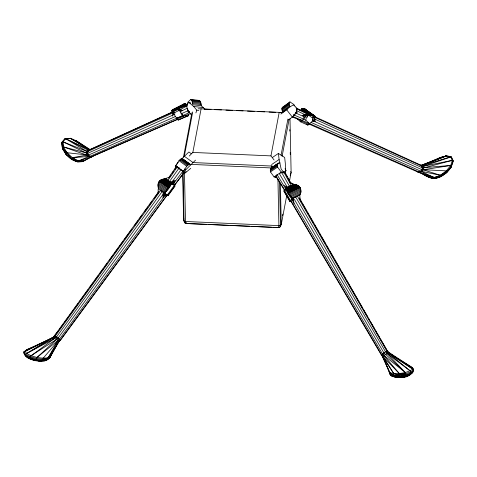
<?xml version="1.0" encoding="UTF-8"?>
<svg xmlns="http://www.w3.org/2000/svg" width="477" height="477" viewBox="0 0 477 477"><rect width="100%" height="100%" fill="white"/><g stroke="black" fill="none" stroke-linecap="round" stroke-linejoin="round"><path stroke-width="0.72" d="M186.167 105.709C186.722 103.694 184.372 102.913 183.293 104.582M287.518 108.738L282.7 112.244L281.871 108.583L282.718 107.158M289.927 106.985C289.348 105.477 288.329 103.098 289.944 101.899L294.029 104.6L294.536 105.828M296.593 110.098L296.986 112.81L293.373 115.44M173.711 114.808L173.539 112.888L172.048 111.081L172.28 110.008L184.665 103.694L184.873 104.135L183.848 104.129M174.916 109.394L172.263 110.742L172.28 110.008L184.993 103.622L172.68 109.752L172.173 111.123L173.539 112.888L172.99 112.012L173.282 112.602M162.824 194.622L58.111 338.02L58.051 340.381L48.07 357.881L48.135 358.841C45.768 361.894 41.04 360.958 37.749 360.773M187.884 103.533L187.92 102.066L190.854 99.419L199.404 100.456L200.745 102.466L201.324 105.757L192.774 104.719L192.201 101.428L190.854 99.419M296.843 185.255L294.995 184.48L292.765 184.182L292.89 184.521M158.036 193.525L158.203 188.797L163.146 192.291L162.949 197.693M163.76 195.94L165.406 195.075L165.394 195.498L163.76 195.94L163.993 193.292L168.733 187.711L171.529 182.769L174.302 181.445L174.361 183.162L173.974 183.299M165.43 194.151L165.531 191.45M170.581 183.246L170.629 181.97L165.686 178.476L165.638 179.751M172.656 116.144L172.841 111.159M174.719 114.701L174.803 112.566L173.33 111.511M185.243 105.071L179.03 108.225L178.941 110.581L181.123 112.143M163.879 196.029L164.434 193.34L168.625 188.433L171.827 183.18L174.421 181.534L174.123 182.709M172.918 111.916L90.439 149.474L87.535 149.921L86.581 151.257C85.938 153.898 87.834 156.7 90.487 157.172L177.492 119.411M314.582 117.64L314.063 118.505L314.48 120.586L312.882 121.552L312.846 121.158C315.047 120.711 313.794 117.992 315.118 116.752C313.705 113.663 302.865 112.918 303.581 117.378L303.968 117.175M63.608 149.861L62.415 148.383L61.891 142.277L64.526 138.896L70.423 138.3L76.32 140.798L90.135 149.587L70.423 138.3L64.526 138.896L64.425 139.725M300.105 194.056L299.699 195.021L299.973 194.783C301.989 191.384 300.808 186.292 296.849 184.975L286.367 189.56L288.585 194.467L293.272 199.821M38.971 361.137C40.897 361.697 43.449 360.439 43.192 358.197L59.553 339.081L165.889 194.115L164.72 193.257M93.11 156.206L90.487 157.172L83.499 161.274C74.323 164.142 65.921 156.128 62.415 148.383L61.891 142.277L63.119 141.866L65.587 138.688L88.919 149.563L70.423 138.3M158.543 188.648L157.941 185.809L158.203 183.46L159.068 181.648L160.576 180.151L169.49 186.608L170.015 186.435L161.918 179.43L170.271 185.38L170.826 185.159L170.623 184.772L162.633 179.173L162.776 179.441L160.576 180.151L159.068 181.648L159.324 181.862L161.918 179.43L165.954 178.833M297.761 196.858L386.883 351.108L412.414 367.672C417.882 373.843 398.021 382.763 399.183 373.402L382.298 353.672L291.829 199.326L289.789 201.413L283.737 191.021L286.498 189.363M32.77 359.759C28.948 359.211 25.168 356.665 23.85 352.92L23.928 351.937L26.962 349.635L53.185 337.507L58.772 330.322M188.343 114.492L188.409 115.72L178.154 120.091L176.979 118.117L175.297 116.567L174.427 114.379L87.78 153.278L63.596 146.958L62.463 147.721L66.983 152.723L72.391 157.69L87.237 155.037L87.929 151.436L88.907 150.046L173.097 111.678M182.077 116.233L182.256 113.997M306.908 114.313L303.968 115.863L303.545 115.678L306.842 114.885L306.908 114.313L307.582 114.885C309.925 115.154 313.818 114.54 314.844 117.223L314.248 118.207L313.067 117.372M163.689 179.221L164.648 178.833L166.05 179.096M172.28 110.008L172.519 110.431L174.594 109.287L179.167 109.269L181.624 110.682M276.696 177.378L274.096 176.937L270.453 171.917L270.381 169.246L271.043 168.137L278.192 163.301L280.065 162.937M285.049 168.709L286.039 170.611C284.459 173.509 284.209 172.334 281.245 172.102L277.602 167.081L277.411 165.185L278.192 163.301M314.057 120.395L314.248 118.207M170.271 185.38L170.42 185.815L169.878 186.018L161.226 179.751L169.49 186.608L169.347 187.419L160.576 180.151L161.888 179.775M178.213 162.275L175.399 166.306L175.244 167.171L175.661 167.314M190.746 168.339L185.213 172.972L183.925 173.437L185.797 169.746L195.516 160.141M190.275 164.857L190.031 164.195L182.315 158.626L181.045 158.919L178.994 160.666L175.661 165.769L183.377 171.338L183.514 173.419M183.508 157.028L191.873 112.864M184.217 156.712L192.702 111.928M189.262 156.027L192.845 152.425L201.097 108.845L282.831 112.536M183.883 218.764L183.609 220.213L185.106 223.111L186.507 223.516L278.198 227.583L279.725 227.308L281.245 224.542L286.731 195.582M274.096 160.01L270.954 155.89L279.206 112.304M281.072 155.18L287.911 119.065M282.098 156.289L289.092 119.363M280.488 226.521L280.905 224.327M282.563 215.556L282.843 214.095M289.336 181.826L291.119 172.412L289.992 118.701M23.85 352.92L25.71 356.057C31.935 359.634 39.394 361.304 46.531 360.314L50.163 357.273L55.308 347.345M158.853 182.661L159.068 181.648L168.369 188.218L168.989 187.926L169.162 187.103L159.986 180.622M66.643 154.888L65.999 154.309L66.983 152.723L88.495 155.085L175.297 116.567M297.38 118.958L300.462 121.79C302.132 119.9 305.083 118.97 305.375 116.12M421.835 165.251L440.038 157.672L446.263 155.949L450.682 156.867L452.309 160.35L450.711 165.465L446.317 170.849L446.889 172.221L440.271 176.251L434.04 177.456L419.337 172.102L309.406 123.531L305.799 120.216L306.282 117.956L307.605 116.042M300.462 121.79L307.856 125.105C309.394 123.084 312.578 122.368 312.769 119.435M314.593 116.626L420.827 165.143L421.912 166.139C422.896 168.411 421.65 171.243 419.337 172.102L417.852 172.024L308.965 124.038M309.239 114.933L309.358 114.432L301.738 109.12L301.065 110.3C301.75 107.552 305.083 108.118 306.317 110.169L315.041 116.328L314.778 116.77L311.618 114.611M314.367 118.916L422.312 167.797L450.711 165.465L451.481 166.598C447.808 172.769 441.535 177.611 434.314 178.601L433.79 178.332L434.04 177.456C442.59 175.232 451.624 169.979 453.061 160.499L451.325 156.784L446.621 155.812L440.038 157.672L430.618 162.055M290.177 175.357L291.119 172.412L290.66 171.553M412.981 368.608L413.398 371.136C407.918 375.482 400.269 375.596 393.817 373.628L381.254 354.781L290.565 200.668L284.513 190.275L285.777 188.934L276.916 174.349M387.515 351.275L299.413 197.937M195.904 112.894L196.792 110.169L193.698 106.52L189.458 102.895L188.659 102.525L187.801 103.086C184.963 107.176 188.826 111.409 191.038 114.689M37.188 345.312L26.962 349.635L23.928 351.937L25.484 354.202L25.376 355.144C32.174 358.853 40.521 361.405 48.135 358.841L50.335 356.402L59.846 340.095M300.349 188.797L300.623 189.786L300.576 188.677L299.359 186.662L287.345 191.671L287.017 191.563L286.528 187.783L285.765 186.942M279.725 227.308L280.47 225.347L279.546 181.194M299.973 194.783L292.592 198.337L293.122 199.076L289.39 195.165L287.094 191.05L298.334 185.762L286.88 190.454L286.528 190.204L296.849 184.975L297.666 185.66L297.618 185.326L286.88 190.454L286.755 190.901L298.924 186.233L299.252 186.942M452.745 162.216L453.061 160.499L452.309 160.35L423.528 166.217L421.912 166.139L314.552 117.217M299.359 186.662L287.506 192.607L287.983 192.958L299.83 187.24L299.967 187.956M58.856 340.876L59.434 341.21L60.668 339.958L58.111 338.02L37.033 357.428L35.483 360.666L33.384 359.932M302.084 108.75L301.243 109.931L301.458 109.591L310.151 114.993L310.193 114.504L302.084 108.75L301.53 109.507L301.738 109.12L311.028 115.088L311.01 114.599L302.394 108.541L301.875 109.167L302.692 108.792M301.065 110.3L301.458 109.591L303.163 110.783M304.123 109.036L304.362 108.613L314.79 115.953L314.522 116.37L315.041 116.328M288.251 120.013C292.133 117.598 295.782 114.265 297.028 109.728L295.674 106.824L293.337 104.976L288.979 107.355L281.424 112.846M303.545 108.357L312.93 114.987L313.24 115.589L313.478 115.166L303.98 108.464M76.642 161.286L71.413 159.068L72.391 157.69L89.885 156.361L189.709 112.471M386.752 365.656L389.953 374.23L391.468 375.954L398.223 377.581L401.336 377.474L405.212 376.591L405.587 375.465L405.259 372.477L385.482 351.752L296.068 197.639M314.975 117.199L314.677 117.712L310.515 114.772M312.453 114.921L315.118 116.752L314.844 117.223L311.386 114.784M306.037 110.598L306.317 110.169M183.377 171.338L186.71 166.234L188.761 164.487L190.031 164.195M168.303 178.285L176.359 166.479M312.954 115.201L314.128 116.036L314.409 115.631L313.24 115.589M169.335 177.313L170.951 174.958M172.161 173.187L173.372 171.422M174.588 169.651L175.393 168.47M168.256 179.978L177.605 166.461M170.206 180.485L179.304 167.665M25.138 351.573L23.928 351.937L53.185 337.507L159.091 191.062M59.643 329.118L63.56 323.704M64.431 322.5L68.783 316.478M69.654 315.273L73.565 309.859M74.436 308.655L78.353 303.235M79.659 301.428L83.576 296.008M84.447 294.804L88.364 289.39M89.67 287.583L93.587 282.163M94.458 280.959L98.375 275.545M99.681 273.738L103.598 268.318M104.469 267.114L107.081 263.501M109.257 260.496L113.174 255.076M114.48 253.269L118.397 247.849M119.268 246.651L123.185 241.231M124.491 239.424L128.408 234.004M129.279 232.8L131.89 229.193M134.502 225.579L137.984 220.762M139.29 218.955L141.902 215.348M144.513 211.734L147.995 206.917M149.301 205.11L151.913 201.497M154.089 198.492L158.006 193.072M304.982 108.977L304.696 109.37L304.362 108.613M160.284 190.973L55.29 335.993L53.579 337.776L25.484 354.202C32.257 358.114 40.366 359.849 48.135 358.841L50.163 357.273L49.87 355.83M161.81 192.058L56.554 336.887L30.105 356.575C28.853 359.849 33.468 360.052 35.483 360.666M174.421 181.534L174.016 182.095L171.994 182.339L172.125 182.816L171.38 183.15L165.286 178.827L164.619 179.108M43.121 359.235L48.07 357.881L59.13 341.013L60.668 339.958L174.373 185.374L183.562 173.509M174.874 185.756L175.137 185.97L168.005 195.773L167.743 195.558L174.874 185.756L171.988 183.681M306.83 124.163L307.856 125.105L309.406 123.531L292.86 116.531M172.537 181.296L180.992 169.77M26.962 349.635L25.18 351.352L26.634 353.475C33.044 357.201 40.712 358.728 48.07 357.881L50.335 356.402L59.13 341.013L60.49 339.791L167.022 194.974L165.889 194.115M403.625 376.782L404.269 376.925L408.896 375.375L412.987 372.143M171.851 183.454L173.02 184.313L182.929 171.201M186.119 171.72L184.975 172.775M174.373 185.374L183.752 172.722M451.481 166.598L446.55 172.674L440.605 176.615C434.273 179.805 427.702 177.665 422.383 173.759M172.579 113.061L87.929 151.436L86.462 153.123L63.119 141.866L63.596 146.958L66.983 152.723L71.854 158.835L78.168 161.572L83.499 161.274L78.544 160.958L72.391 157.69L78.168 161.572L78.544 160.958L88.716 156.528M302.746 108.404L302.281 108.917L302.394 108.541L312.304 115.315L312.441 114.862L303.128 108.339L312.93 114.987L312.793 115.446L302.746 108.404L311.785 114.724L311.773 115.201L311.01 114.599M280.875 114.033L286.683 109.811L288.979 107.355M59.434 341.21L54.76 338.479L26.634 353.475L52.959 337.394L54.67 335.575L58.111 338.02M288.096 193.68L300.158 187.765M179.728 160.761L188.874 151.99L191.188 153.666M440.038 157.672L446.621 155.812L422.777 165.298L421.912 166.139L423.767 167.886L452.309 160.35M287.983 192.958L288.585 194.467L300.576 188.677M450.443 167.91L451.17 167.254L453.15 161.244L451.451 157.607M50.163 357.273L47.479 359.658L42.674 360.075M300.862 192.01L300.307 193.573L300.552 193.358L291.411 197.86L290.815 196.852L300.862 192.01L300.945 190.764L289.831 196.184L289.39 195.165L300.832 189.649M290.815 196.852L290.582 197.043L290.058 196.011M405.545 374.66L399.428 375.745L393.942 375.93L390.562 375.172L389.554 372.746C397.228 374.427 406.142 373.545 412.772 369.103L388.779 352.634L387.628 350.935L383.806 352.688L381.254 354.781L399.183 373.402L405.355 373.729L410.566 372.012L413.356 370.134L412.414 367.672L401.664 361.071M37.033 357.428L58.051 340.381L60.49 339.791M388.385 352.92L388.779 352.634L382.423 356.438L389.238 371.696L390.025 372.781L393.459 375.011C394.753 378.41 399.106 377.42 401.878 377.349L402.409 376.997M71.628 159.246L77.793 161.852L78.168 161.572L71.628 159.246L65.999 154.309L62.463 147.721L66.112 153.779L71.854 158.835L65.999 154.309M282.301 107.468L289.944 101.899M282.02 107.951L289.247 102.692M281.871 108.583L289.104 103.33M281.871 109.352L289.098 104.099M282.008 110.235L289.241 104.982M282.289 111.207L289.515 105.954M293.45 115.446L294.607 114.605M412.134 373.127L409.248 374.862M446.675 171.684L440.271 176.251L433.79 178.332L428.811 177.366M49.375 358.132L47.324 359.259M443.181 174.558L444.314 173.765M158.269 184.748L157.982 184.563L166.509 190.591L167.463 189.965L158.203 183.46L158.489 183.621L158.561 182.518L167.767 189.023L168.625 188.433L168.369 188.218M167.165 189.792L168.071 189.178L167.767 189.023M272.677 157.315L278.419 153.427L284.662 157.47L285.341 163.557L285.437 170.748L285.264 171.851L283.356 173.026M271.628 164.559L279.099 159.509L278.419 153.427M271.043 168.137L278.717 162.997M270.65 168.608L277.799 163.772M277.554 164.082L271.568 167.832M270.381 169.246L277.531 164.41M270.262 170.021L277.411 165.185M270.286 170.921L277.435 166.085M270.453 171.917L277.602 167.081M274.096 176.937L281.245 172.102M274.853 176.836L276.642 175.631M280.22 173.211L282.002 172M276.469 176.496L275.324 177.271L276.463 177.688M281.567 172.948L283.368 171.833L284.507 172.245M284.847 171.416L286.039 170.611M408.729 375.214L407.698 375.906L405.182 376.383M311.207 122.482L420.827 171.237L423.075 169.77L450.711 165.465M30.975 355.705L56.501 339.475L56.554 336.887L53.579 337.776L52.959 337.394L25.18 351.352M289.39 195.165L288.818 194.342M420.165 172.43L417.852 172.024L420.165 172.43L421.751 171.434L423.075 169.77L423.767 167.886L423.528 166.217L422.777 165.298L420.827 165.143M158.239 186.024L157.941 185.809L165.811 191.372L166.801 190.782L166.509 190.591M179.781 108.523L178.505 109.233L178.481 109.788L179.996 110.014L178.505 109.233L179.781 108.583M184.885 105.679L186.161 104.97L186.453 105.727L186.161 105.334M435.889 178.088L435 178.565L430.653 177.665M181.689 107.689L187.264 104.69M184.194 106.663L187.372 104.964M299.884 110.575L301.834 109.549L306.896 113.121L307.122 115.5L305.167 116.525M302.34 115.517L306.896 113.121M307.814 114.695L312.316 117.873L314.069 116.948M181.171 109.036L187.109 105.93M179.781 108.231L177.867 109.215L177.778 109.74L174.016 109.847L173.461 109.477L173.586 109.943L174.874 109.293M182.971 106.604L186.161 104.97L186.453 105.727M185.744 103.873L175.232 109.233L175.172 109.722L173.998 109.364L185.237 103.622L186.298 104.898L186.406 105.334L186.072 104.463L176.86 109.197L176.884 109.704L175.912 109.203L185.935 104.135L186.125 104.541L185.499 103.7L174.594 109.287L185.237 103.622L185.636 104.117L185.499 103.7L175.232 109.233L176.007 109.692L175.912 109.203M175.327 109.519L172.173 111.123L172.036 110.3L182.631 104.916M172.519 110.431L174.504 109.4M177.647 109.531L172.65 112.071L172.048 111.081L172.286 111.57L176.246 109.561M174.803 112.566L179.149 110.36M158.442 187.419L158.114 187.175L165.084 192.1L166.115 191.587L165.811 191.372M90.636 156.695L92.049 156.754L84.173 160.636L78.544 160.958L90.487 157.172L88.495 155.085L87.78 153.278M186.912 108.38L180.33 111.618L181.194 113.806L182.882 115.356L184.056 117.33L188.409 115.72M313.961 119.119L314.325 118.94M284.03 185.505L287.13 187.205L293.438 184.164L293.534 185.44M287.822 187.157L286.26 188.165L286.719 189.894M296.05 184.706L286.57 189.19L286.278 188.97L294.995 184.48L296.05 184.706L286.504 188.534L286.522 188.159L294.321 184.414L286.528 187.783L285.801 187.395L286.266 187.312L286.522 188.159L294.995 184.48L293.641 184.355L295.084 184.754M298.924 186.233L287.345 191.671L287.643 192.309M177.349 119.131L183.251 116.37M178.154 120.091L184.056 117.33M291.34 185.821L289.64 186.602L281.591 172.394M285.413 190.067L286.546 189.542M289.789 201.413L291.107 200.811M181.194 113.806L187.86 110.777M309.358 114.432L308.315 114.897L308.273 114.367L304.296 111.576M62.415 148.383L61.891 142.277L63.596 146.958L91.572 156.772L177.671 119.208M182.882 115.356L184.927 115.851L190.764 113.496M382.876 356.253L382.423 356.438L390.025 372.781L389.953 374.23L393.459 375.011L399.07 374.815L405.355 373.729M421.853 165.31L446.263 155.949L421.376 165.227L420.016 165.12M176.979 118.117L181.439 116.471M184.927 115.851L186.793 115.166M165.686 178.476L169.657 177.068M170.629 181.97L175.262 180.33M171.195 184.289L173.181 183.585M423.528 166.217L451.325 156.784M409.809 374.689C404.418 376.562 398.42 378.088 392.768 376.556M441.225 176.401L434.314 178.601L429.699 177.647M422.777 165.298L450.682 156.867M187.491 108.613L188.117 112.023L189.536 111.63M419.337 172.102L421.751 171.434L440.313 175.262L446.317 170.849L421.912 169.657L312.524 120.568M401.318 377.033L398.223 377.581M393.942 375.93L399.07 374.815M175.798 167.85L175.661 165.769M27.278 350.052L25.853 350.339L27.255 350.213M400.799 377.367L405.212 376.591M440.17 157.804L442.167 157.458M87.535 149.921L90.439 149.474L88.907 150.046L87.535 149.921L65.587 138.688L86.581 151.257L87.929 151.436M314.128 116.036L314.79 115.953M77.793 161.852L83.499 161.274M45.22 360.749L40.116 361.244L35.328 360.684M77.28 161.798L81.358 161.464M314.778 116.77L315.118 116.752M91.572 156.772L92.049 156.754M394.401 376.961L397.717 377.134M306.842 114.885L308.273 114.367L304.803 112.149M313.949 120.58L314.48 120.586M198.128 108.786L201.097 108.845M186.531 223.17L185.106 223.111L184.659 222.27M204.359 109.179L211.055 109.471M214.775 109.638L221.477 109.937M225.937 110.133L232.639 110.431M236.359 110.598L243.055 110.891M247.515 111.093L254.217 111.385M257.938 111.552L264.634 111.851M269.1 112.047L275.795 112.345M279.516 112.506L282.491 112.644M192.845 152.425L270.954 155.89M192.75 162.544L272.373 166.074M191.706 164.416L271.783 167.97M206.935 224.375L186.507 223.516L185.499 221.483L184.48 172.918M208.413 224.44L228.435 225.329M229.92 225.394L249.936 226.283M251.421 226.348L271.443 227.237M272.922 227.302L278.198 227.583L278.914 225.621L277.942 179.269M292.21 116.954L300.206 120.121L302.013 120.21M188.659 102.525L190.037 102.68M189.458 102.895L190.836 103.05M193.698 106.52L203.363 107.575L205.134 109.662M196.792 110.169L198.867 110.396M417.262 171.374L428.167 176.794L434.04 177.456L420.827 171.237M191.372 99.908L199.923 100.945M191.826 100.581L200.37 101.619M192.201 101.428L200.745 102.466M192.487 102.418L201.038 103.455M192.678 103.521L201.228 104.558M188.117 112.023L189.542 112.196M41.141 361.101L35.692 360.421L30.319 358.889M35.238 360.463L37.123 360.695M446.007 172.579L446.889 172.221L440.605 176.615L440.313 175.262L423.075 169.77L422.312 167.797M411.12 367.385L412.414 367.672M391.468 375.954C397.746 377.653 404.418 375.959 410.411 373.879L410.661 372.972L410.154 370.862L388.159 352.974L386.883 351.108L387.127 353.546L410.154 370.862M396.309 377.152L397.585 377.438M428.167 176.794L433.79 178.332M182.643 173.855L183.609 220.213L184.074 221.072L185.499 221.483L278.914 225.621L280.47 225.347L281.245 224.542L280.381 183.335M418.746 172.43L434.04 177.456M295.573 112.333L296.986 112.81M63.119 141.866L86.581 151.257M293.558 114.838L303.813 119.161M27.648 357.69L29.175 358.34M303.11 119.011L305.799 120.216M301.386 121.075L308.78 124.39M295.704 113.007L305.131 117.247M296.241 110.503L304.278 114.343M296.295 108.577L304.499 112.667M296.122 107.891L303.813 111.767M31.744 359.658L26.479 356.921L24.273 353.964M163.104 192.088L164.684 193M290.344 182.464L293.438 184.164M290.761 183.18L292.079 183.901M285.461 188.737L286.701 189.417M173.586 109.943L173.002 109.615L172.889 110.193M53.579 337.776L54.76 338.479M391.545 354.864L392.815 355.639M394.712 356.802L396.608 357.971M397.872 358.746L400.4 360.296M184.873 104.135L184.366 103.813L184.575 104.254M306.431 113.598L307.593 114.337L306.455 113.532M388.159 352.974L412.772 369.103M87.929 148.562L76.32 140.798L77.399 141.741M159.449 181.159L168.989 187.926M160.278 189.87L164.327 192.732L164.243 194.008L163.826 194.175L164.166 195.385M167.85 180.568L168.87 181.29M161.226 190.728L162.246 191.456M165.453 193.906L167.743 195.558M166.819 194.926L168.005 195.773M179.03 108.225L182.297 110.569M184.283 156.217L192.964 162.49M183.096 159.3L190.222 164.446M182.005 158.549L189.721 164.118M181.576 158.644L189.291 164.219M181.045 158.919L188.761 164.487M180.431 159.354L188.147 164.923M179.74 159.938L187.455 165.513M178.994 160.666L186.71 166.234M184.641 168.912L185.797 169.746M183.609 170.384L184.766 171.219M175.846 166.103L180.002 169.102M181.188 169.961L183.562 171.672M177.629 167.868L179.412 169.156M182.381 171.297L183.567 172.155M175.399 166.306L176.562 167.141M182.345 171.321L184.08 172.573M182.769 172.602L183.925 173.437M165.084 192.1L165.406 192.344M173.02 184.313L174.153 185.171M165.286 178.827L171.476 183.985L170.927 184.205L163.617 178.947L170.623 184.772L171.177 184.545L164.648 178.833L171.666 183.573L168.125 180.556M201.246 105.769L203.363 107.575M283.368 171.833L281.174 169.198L279.099 159.509M299.329 119.31L300.206 120.121M383.806 352.688L405.259 372.477L383.961 355.413L383.806 352.688L294.41 199.416M390.311 374.177L390.562 375.172L393.459 375.011L393.817 373.628L382.822 356.122L381.367 354.435L290.696 200.257M180.056 109.519L180.67 110.288M286.683 109.811L292.318 117.056M169.49 186.608L169.693 186.924M275.897 176.466L284.513 190.275M276.046 176.013L284.644 189.864M64.365 151.12L65.122 152.378M279.331 173.658L286.856 186.459M283.964 190.717L290.016 201.109M300.766 200.93L301.512 202.224M302.257 203.512L303.372 205.45M304.117 206.738L305.238 208.676M305.984 209.963L306.723 211.257M307.468 212.545L308.589 214.483M309.334 215.771L310.074 217.065M310.819 218.353L311.94 220.291M312.679 221.578L313.425 222.872M314.546 224.804L315.291 226.098M316.03 227.386L318.642 231.905M319.757 233.837L320.502 235.131M321.248 236.419L325.344 243.52M326.459 245.452L328.689 249.328M329.434 250.616L332.04 255.135M332.785 256.423L333.906 258.361M334.651 259.649L337.257 264.169M338.002 265.456L339.117 267.394M339.862 268.682L340.608 269.976M341.353 271.264L342.468 273.202M343.213 274.49L343.959 275.784M345.074 277.715L345.819 279.009M346.564 280.297L349.17 284.817M349.915 286.105L351.03 288.042M351.776 289.33L359.223 302.233M359.968 303.527L362.574 308.041M363.319 309.334L364.434 311.272M365.179 312.56L367.785 317.074M368.53 318.368L369.645 320.305M370.39 321.593L371.136 322.881M371.881 324.175L372.996 326.107M373.741 327.401L374.487 328.689M375.232 329.983L376.347 331.914M377.092 333.208L379.698 337.722M380.443 339.016L387.145 350.631M283.827 172.179L290.624 184.521M285.031 173.05L285.741 174.349M286.444 175.643L287.154 176.943M287.864 178.243L289.986 182.131M284.823 171.947L291.179 183.657M172.036 110.3L172.263 110.742M172.173 111.123L171.941 110.664L172.286 111.57M172.382 111.54L172.65 112.071M305.161 114.826L305.316 115.195M292.634 198.903L293.057 200.996M383.979 358.942L384.814 360.958M385.362 362.299L386.197 364.309M173.723 113.496L173.378 112.65L173.437 113.335M61.843 143.046L62.254 144.078M296.45 109.048L296.599 109.579M382.298 353.672L382.822 356.122M271.192 165.632L271.729 168.357M62.565 146.952L62.797 149.104M314.653 116.644L315.13 121.665M312.316 117.873L312.518 120.025M307.319 115.017L307.522 117.175M300.146 199.827L299.794 195.105L293.48 198.146L293.886 203.548M291.572 197.102L291.775 199.797M287.13 187.205L287.226 188.481M289.777 129.613L289.807 131.086M290.255 152.425L290.302 154.631M183.073 173.24L184.074 221.072M186.072 104.463L177.867 109.215L178.481 109.788L176.86 109.197L185.935 104.135L186.298 104.898L186.072 104.463"/></g></svg>
